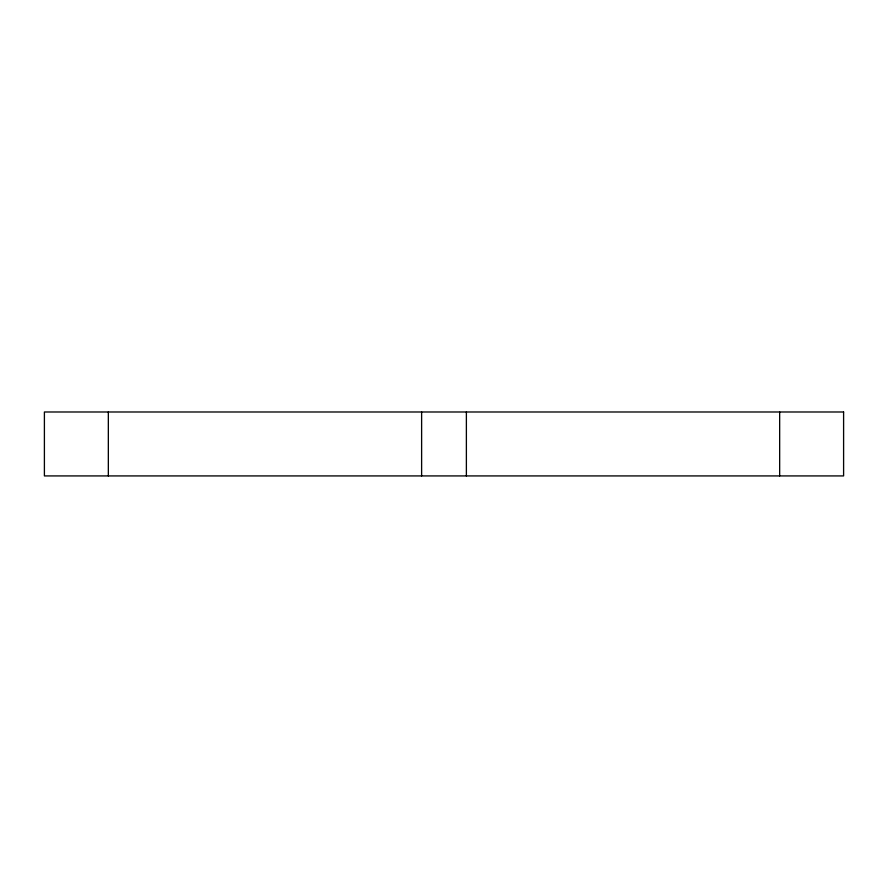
<?xml version="1.0" encoding="UTF-8"?>
<svg xmlns="http://www.w3.org/2000/svg" width="888" height="888" viewBox="0 0 888 888"><rect width="100%" height="100%" fill="white"/><g stroke="black" fill="none" stroke-linecap="round" stroke-linejoin="round"><path stroke-width="1.33" d="M779.664 411.988L779.664 475.924M466.378 411.988L466.378 475.924M421.622 411.988L421.622 475.924M108.336 411.988L108.336 475.924M843.6 411.988L44.4 411.988L44.4 475.924L843.6 475.924L843.6 411.988"/></g></svg>
